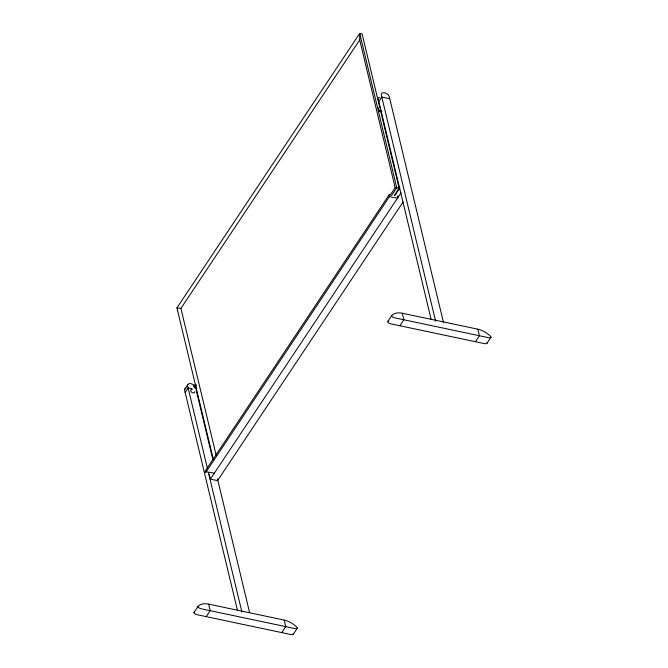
<?xml version="1.0" encoding="UTF-8"?>
<svg xmlns="http://www.w3.org/2000/svg" width="668" height="668" viewBox="0 0 668 668"><rect width="100%" height="100%" fill="white"/><g stroke="black" fill="none" stroke-linecap="round" stroke-linejoin="round"><path stroke-width="1" d="M390.555 194.58L395.172 187.65L359.701 39.921L359.71 33.4L362.098 33.901L379.766 107.523M213.501 460.152L176.945 307.873L359.71 33.4L396.75 187.691L391.548 195.515M216.131 455.142L180.911 308.424L359.701 39.921M184.794 389.16L187.775 384.684M185.136 392.417L188.117 387.941L192.092 388.784M378.831 101.528L381.804 97.052L389.761 98.739M394.512 195.148L399.138 188.201L380.493 110.546M394.713 195.599L399.915 187.791M403.054 202.037L217.543 480.634L210.387 479.123L401.092 192.71M293.31 633.631A0.902 0.551 33.7 0 1 293.26 634.224A4.76 2.889 33.7 0 1 290.714 634.491L197.252 614.752A4.76 2.889 33.7 0 1 194.304 613.324A0.902 0.551 33.7 0 1 193.987 612.506L197.962 606.544A16.892 10.271 33.7 0 1 208.6 604.114L284.159 620.071A16.892 10.271 33.7 0 1 297.168 627.486A0.902 0.551 33.7 0 1 297.235 628.254A4.76 2.889 33.7 0 1 294.688 628.521L201.227 608.79A4.76 2.889 33.7 0 1 198.279 607.362A0.902 0.551 33.7 0 1 197.962 606.544M486.889 342.567A0.902 0.551 33.7 0 1 486.947 343.335A4.76 2.889 33.7 0 1 484.4 343.602L390.947 323.871A4.76 2.889 33.7 0 1 387.991 322.444A0.902 0.551 33.7 0 1 387.674 321.625L391.648 315.655A16.892 10.271 33.7 0 1 402.295 313.225L477.854 329.182A16.892 10.271 33.7 0 1 490.855 336.605A0.902 0.551 33.7 0 1 490.922 337.365A4.76 2.889 33.7 0 1 488.375 337.641L394.922 317.901A4.76 2.889 33.7 0 1 391.966 316.473A0.902 0.551 33.7 0 1 391.648 315.655M206.203 616.647L210.178 610.677L208.6 604.114M399.898 325.759L403.864 319.797L402.295 313.225M281.762 632.596L285.737 626.634L284.159 620.071M475.457 341.715L479.432 335.745L477.854 329.182M293.352 634.107L297.327 628.145M487.039 343.227L491.013 337.256M395.172 187.65L399.138 188.201M176.945 307.873L180.911 308.424M389.16 195.098L389.369 196.701L397.243 198.054M443.552 322.786L389.369 97.094A4.517 2.747 33.7 0 0 384.559 92.81A4.517 2.747 33.7 0 0 381.411 95.415L435.594 321.108M431.161 319.504L378.43 99.891A4.517 2.747 33.7 0 1 379.649 97.319M196.066 389.619L212.867 459.576M217.492 478.839L249.615 612.665M214.077 473.128L206.203 471.775L205.853 470.297M209.201 474.196L210.387 479.123M207.347 468.034L187.725 386.296A4.517 2.747 33.7 0 1 189.37 383.624A4.517 2.747 33.7 0 1 193.996 385.319M208.558 473.103L241.908 611.997M237.466 610.385L184.744 390.772A4.517 2.747 33.7 0 1 185.954 388.2M193.987 612.506A16.892 10.271 33.7 0 1 194.53 611.921M194.672 391.665A2.255 1.369 33.7 0 1 193.077 392.884A2.255 1.369 33.7 0 1 190.697 390.822A2.255 1.369 33.7 0 1 192.292 389.603M196.559 388.459A2.255 1.369 33.7 0 1 193.645 386.137A2.255 1.369 33.7 0 1 196.317 385.553M213.86 473.904A1.127 0.493 -78.1 0 1 213.234 474.013M196.476 387.098A0.902 0.551 33.7 0 1 195.215 387.114A0.902 0.551 33.7 0 1 195.306 386.087M196.05 385.461A0.902 0.551 33.7 0 1 196.125 384.626M387.674 321.625A16.892 10.271 33.7 0 1 388.843 320.523M381.754 110.938A2.255 1.369 33.7 0 1 378.731 109.544A2.255 1.369 33.7 0 1 379.524 107.615M397.226 196.292A1.127 0.493 -78.1 0 1 397.919 196.367A1.127 0.493 -78.1 0 1 397.619 197.937M380.034 110.612A0.902 0.551 33.7 0 1 379.9 111.464A0.902 0.551 33.7 0 1 378.731 110.863A0.902 0.551 33.7 0 1 379.065 110.12M389.269 194.613L205.51 470.581A1.127 0.493 -78.1 0 0 205.218 472.151A1.127 0.493 -78.1 0 0 205.911 472.226L389.669 196.258A1.127 0.493 -78.1 0 0 389.962 194.689A1.127 0.493 -78.1 0 0 389.269 194.613"/></g></svg>
